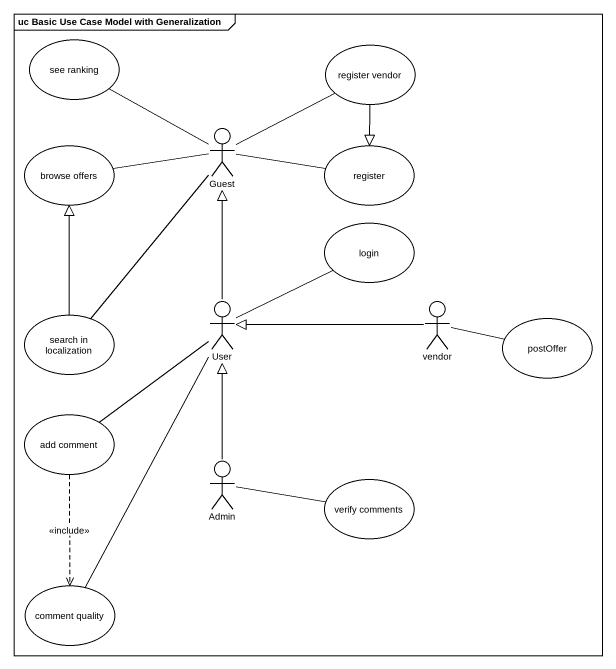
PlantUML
@startuml
mainframe uc Basic Use Case Model with Generalization
usecase "see ranking" as see_ranking
usecase "register vendor" as register_vendor
usecase "browse offers" as browse_offers
actor Guest
usecase register
usecase login
actor User
actor vendor
usecase "search in localization" as search_in_localization
usecase postOffer
usecase "add comment" as add_comment
actor Admin
usecase "verify comments" as verify_comments
usecase "comment quality" as comment_quality
register_vendor --|> register
Guest -up- see_ranking
Guest -up- register_vendor
Guest -left- browse_offers
Guest -right- register
Guest -- search_in_localization
User -up-|> Guest
User -right- login
User -- add_comment
User -- comment_quality
vendor -left-|> User
vendor -right- postOffer
search_in_localization -up-|> browse_offers
add_comment ..> comment_quality : <<include>>
Admin -up-|> User
Admin -right- verify_comments
@enduml
